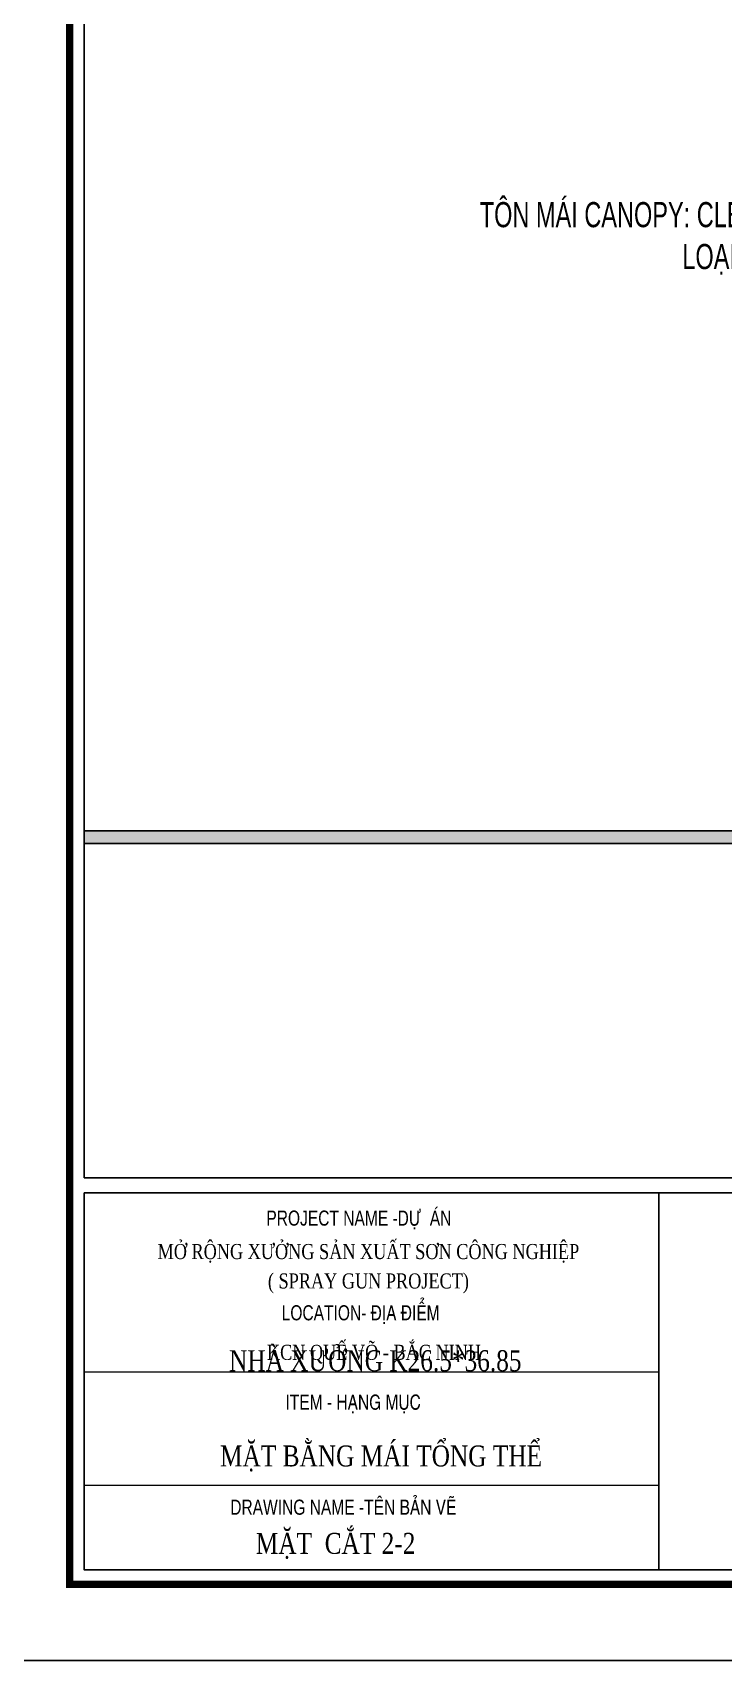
# Model space of a CAD drawing. Header units: inches. Extents: x 315041 to 662841, y -45540 to -35018.
# Drawn here: x 334961.6 to 335044.1, y -36052.2 to -35858 of the extents above; entities that cross this region are included whole.
import ezdxf
from ezdxf.enums import TextEntityAlignment as Align

# ---------------------------------------------------------------- set-up
doc = ezdxf.new("R2010")
doc.units = ezdxf.units.IN
doc.header["$MEASUREMENT"] = 0
for name, color, linetype in [('2', 2, 'Continuous'), ('3', 3, 'Continuous'), ('7', 7, 'Continuous'), ('BAO KHUNG', 31, 'Continuous')]:
    doc.layers.add(name, color=color, linetype=linetype)
doc.layers.add('Cover text', color=7, linetype='Continuous', true_color=0x52370f)
doc.layers.add('S-Hatch', color=8, linetype='Continuous', lineweight=9)
doc.styles.add('ST1H', font='vnshxh.shx', dxfattribs={"width": 0.7})
doc.styles.add('ST3', font='times.ttf', dxfattribs={"width": 0.8})
doc.styles.get("Standard").update_dxf_attribs({"font": 'VHARIALN.TTF'})

# ---------------------------------------------------------------- blocks, each defined once
blk = doc.blocks.new('A$C75D82031')
at = {"layer": '2', "color": 157, "linetype": 'Continuous'}
blk.add_lwpolyline([(0, 420), (594, 420), (594, 0), (0, 0)], close=True, dxfattribs=at)
at = {"layer": '7', "color": 147, "linetype": 'Continuous'}
blk.add_lwpolyline([(12.33, 57.61), (581.67, 57.61), (581.67, 409.19), (12.33, 409.19)], close=True, dxfattribs=at)
at = {"layer": 'BAO KHUNG', "color": 167, "linetype": 'Continuous', "const_width": 0.871}
blk.add_lwpolyline([(10.59, 9.07), (583.41, 9.07), (583.41, 410.93), (10.59, 410.93)], close=True, dxfattribs=at)
at = {"layer": 'BAO KHUNG', "color": 7}
for points in [[(12.33, 55.81), (80.92, 55.81), (80.92, 10.81), (12.33, 10.81)], [(80.92, 55.81), (144.95, 55.81), (144.95, 10.81), (80.92, 10.81)]]:
    blk.add_lwpolyline(points, close=True, dxfattribs=at)
at = {"layer": 'S-Hatch'}
for p, q in [((12.33, 34.43), (80.92, 34.43)), ((80.92, 20.88), (12.33, 20.88))]:
    blk.add_line(p, q, dxfattribs=at)
at = {"layer": 'BAO KHUNG', "color": 7, "linetype": 'Continuous', "width": 0.9}
for s, p in [('PROJECT NAME -Dù  ÁN ', (45.37, 51.89)), ('LOCATION- §ÞA §IÓM', (45.32, 40.59))]:
    blk.add_text(s, height=1.8, dxfattribs=at).set_placement(p, align=Align.CENTER)
for s, p in [('ITEM - H¹NG MôC', (36.35, 29.93)), ('DRAWING NAME -T£N B¶N VÏ', (29.76, 17.39))]:
    blk.add_text(s, height=1.8, dxfattribs=at).set_placement(p)
at = {"layer": 'Cover text', "linetype": 'Continuous', "style": 'ST3', "width": 0.8}
for s, p in [('MỞ RỘNG XƯỞNG SẢN XUẤT SƠN CÔNG NGHIỆP', (46.25, 47.9)), ('( SPRAY GUN PROJECT)', (46.25, 44.39)), (' KCN QUẾ VÕ - BẮC NINH', (46.64, 35.87))]:
    blk.add_text(s, height=1.8, dxfattribs=at).set_placement(p, align=Align.CENTER)

msp = doc.modelspace()

# ---------------------------------------------------------------- hatches: boundary and pattern name
h = msp.add_hatch()
h.set_pattern_fill('AR-CONC', color=8, scale=0.25, style=0)
h.set_pattern_definition([(50, (11693.5962, 2775.74), (1.7931504565, -0.1568803375), [0.1875, -2.0625]), (355, (11693.5962, 2775.74), (-0.346878334, 1.880480334), [0.15, -1.65]), (100.4514, (11693.7456, 2775.727), (1.446273454, 1.723598855), [0.159350475, -1.75285528]), (46.1842, (11693.5962, 2776.24), (2.668102622, -0.413797536), [0.28125, -3.09375]), (96.6356, (11693.8186, 2776.2055), (2.336656764, 2.435294677), [0.23902572, -2.6292825]), (351.1842, (11693.5962, 2776.24), (2.336654863, 2.435296502), [0.225, -2.475]), (21, (11693.8462, 2776.115), (1.49226763, -1.0065472267), [0.1875, -2.0625]), (326, (11693.8462, 2776.115), (0.60828833, 1.812875113), [0.15, -1.65]), (71.4514, (11693.9706, 2776.0311), (2.100556571, 0.806326242), [0.159350475, -1.75285528]), (37.5, (11693.5962, 2775.74), (0.0303996383, 0.8322346346), [0, -1.63, 0, -1.675, 0, -1.65625]), (7.5, (11693.5962, 2775.74), (0.6576738436, 0.9860292797), [0, -0.955, 0, -1.5925, 0, -0.63125]), (327.5, (11693.0387, 2775.74), (1.3345560904, -0.0563871793), [0, -0.625, 0, -1.95, 0, -2.5875]), (317.5, (11692.7887, 2775.74), (1.4579654234, 0.250262456), [0, -0.8125, 0, -1.295, 0, -1.8375])])
h.paths.add_polyline_path([(335121.4394, -35951.7317), (335121.4394, -35954.7317), (335119.9394, -35954.7317), (334967.7734, -35954.7317), (334967.7734, -35953.2317), (335119.9394, -35953.2317), (335119.9394, -35950.2317), (335121.4394, -35950.2317), (335252.4399, -35950.2317), (335252.4399, -35951.7317)])

# ---------------------------------------------------------------- linework, layer by layer
at = {"color": 8}
for points in [[(334967.7734, -35643.0427), (335537.1113, -35643.0427), (335537.1113, -35994.6225), (334967.7734, -35994.6225)], [(335121.4394, -35951.7317), (335121.4394, -35954.7317), (335119.9394, -35954.7317), (334967.7734, -35954.7317), (334967.7734, -35953.2317), (335119.9394, -35953.2317), (335119.9394, -35950.2317), (335121.4394, -35950.2317), (335252.4399, -35950.2317), (335252.4399, -35951.7317)]]:
    msp.add_lwpolyline(points, close=True, dxfattribs=at)

# ---------------------------------------------------------------- block references
at = {"color": 1}
msp.add_blockref('A$C75D82031', (334955.4424, -36052.2326), dxfattribs=at)

# ---------------------------------------------------------------- texts
at = {"color": 3, "linetype": 'Continuous', "style": 'ST3', "width": 0.8}
for s, p in [('NHÀ XƯỞNG K26.5*36.85', (334985.0634, -36017.7107)), ('MẶT BẰNG MÁI TỔNG THỂ', (334983.9864, -36029.0794)), ('MẶT  CẮT 2-2 ', (334988.2514, -36039.51))]:
    msp.add_text(s, height=2.5, dxfattribs=at).set_placement(p)

# ---------------------------------------------------------------- next in the draw order: texts
at = {"layer": '3', "insert": (335085.5056, -35882.5166), "char_height": 3, "attachment_point": 6, "style": 'ST1H', "bg_fill": 2}
msp.add_mtext('\\A1;t«n m¸i cANOPY: CLEAR COLORBOND, mµu: .........\\PLo¹i : 05 sãng cn, dµy: 0.45 mm.', dxfattribs=at)

doc.saveas('drawing.dxf')
